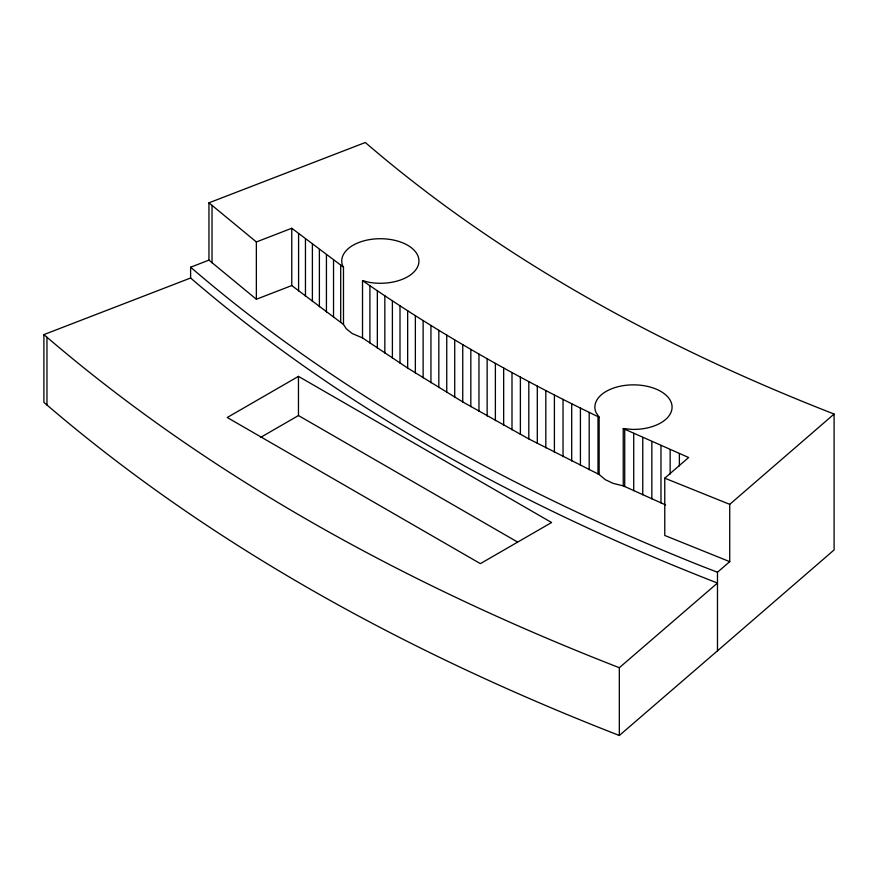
<?xml version="1.0" encoding="UTF-8"?>
<svg xmlns="http://www.w3.org/2000/svg" width="878" height="878" viewBox="0 0 878 878"><rect width="100%" height="100%" fill="white"/><g stroke="black" fill="none" stroke-linecap="round" stroke-linejoin="round"><path stroke-width="1.32" d="M665.568 504.905L623.237 485.852L613.085 483.361L605.304 479.673L599.125 474.482L528.808 438.923L462.75 401.937L407.655 368.047L362.515 337.909L352.177 333.53L346.305 328.8L343.485 324.465L291.77 285.559L256.365 299.255L208.953 260.129L208.953 202.829L365.314 142.51C503.072 261.095 665.359 348.237 834.1 414.054L729.728 504.356L729.728 561.657L717.48 572.247L717.48 650.817L619.33 735.49C412.199 654.79 212.992 547.894 43.9 402.376L43.9 334.606L190.614 278.008C345.438 411.244 527.821 509.152 717.48 583.047L619.33 667.719L619.33 735.49M729.728 561.657L664.778 535.481L664.756 478.17L688.637 457.515L623.237 428.552L623.237 485.852M717.48 650.817L834.1 549.924L834.1 414.054M298.465 376.377L227.237 417.5L480.365 563.643L551.593 522.52L298.465 376.377L298.465 415.546L517.285 541.88M260.481 437.485L298.465 415.546M190.614 278.008L190.614 267.208L208.953 260.129M208.953 202.829L256.365 241.955L291.77 228.258L343.485 267.175L343.485 324.465M623.237 428.552L632.215 429.408A38.599 22.29 0 0 0 672.021 405.921A38.599 22.29 0 0 0 628.022 385.08A38.599 22.29 0 0 0 595.877 412.199L599.125 417.182L599.125 474.482M362.515 337.909L362.515 280.609L369.144 282.321A38.599 22.29 0 0 0 418.674 263.663A38.599 22.29 0 0 0 378.242 238.75A38.599 22.29 0 0 0 342.76 266.056L343.485 267.175M717.48 572.247L701.961 566.233A1540.824 889.59 0 0 1 672.263 554.183C499.132 482.461 333.014 389.876 190.614 267.208M619.33 667.719C412.199 587.031 212.992 480.134 43.9 334.606M664.756 478.17L729.728 504.356M362.515 280.609C437.442 332.564 516.966 377.716 599.125 417.182M679.374 453.575L679.374 465.856M670.155 449.613L670.155 474.164M660.98 445.607L660.98 502.896M651.849 441.568L651.849 498.858M642.762 437.496L642.762 494.786M633.718 433.392L633.718 490.681M624.719 429.254L624.719 486.544M598.006 416.644L598.006 473.944M589.193 412.375L589.193 469.675M580.424 408.072L580.424 465.373M571.699 403.748L571.699 461.049M563.028 399.38L563.028 456.681M554.402 394.99L554.402 452.291M545.82 390.567L545.82 447.868M537.292 386.111L537.292 443.412M528.808 381.623L528.808 438.923M520.38 377.112L520.38 434.401M511.995 372.557L511.995 429.858M503.665 367.981L503.665 425.281M495.379 363.371L495.379 420.672M487.147 358.74L487.147 416.029M478.96 354.064L478.96 411.365M470.827 349.367L470.827 406.668M462.75 344.648L462.75 401.937M454.716 339.885L454.716 397.185M446.748 335.1L446.748 392.4M438.824 330.293L438.824 387.582M430.944 325.442L430.944 382.742M423.13 320.58L423.13 377.869M415.36 315.674L415.36 372.974M407.655 310.746L407.655 368.047M399.995 305.796L399.995 363.097M392.389 300.814L392.389 358.114M384.838 295.798L384.838 353.099M377.342 290.761L377.342 348.061M369.901 285.701L369.901 343.002M340.697 265.178L340.697 322.467M333.53 259.976L333.53 317.276M326.429 254.752L326.429 312.052M319.383 249.506L319.383 306.806M312.392 244.227L312.392 301.527M305.456 238.926L305.456 296.226M298.586 233.603L298.586 290.903M291.77 228.258L291.77 285.559M256.365 241.955L256.365 299.255M212.015 205.485L212.015 262.774M46.962 337.262L46.962 405.021"/></g></svg>
